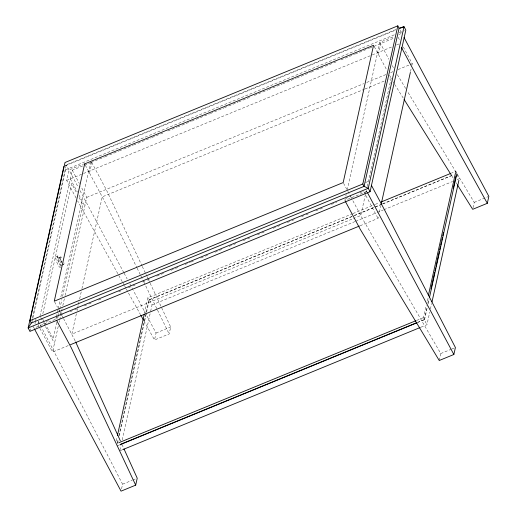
<?xml version="1.0" encoding="UTF-8"?>
<svg xmlns="http://www.w3.org/2000/svg" width="517" height="517" viewBox="0 0 517 517"><rect width="100%" height="100%" fill="white"/><g stroke="black" fill="none" stroke-linecap="round" stroke-linejoin="round"><path stroke-width="0.39" stroke-dasharray="2.58 1.94" d="M32.325 318.298L66.273 164.884L396.093 29.456M29.96 331.352L30.658 328.198M32.054 321.891L65.724 169.744L64.631 167.708M34.994 323.642L35.324 322.156M35.486 321.406L35.983 319.176M76.089 198.011L66.687 180.407L68.994 169.983L83.625 163.973M38.206 324.146L38.846 321.251M39.971 316.184L72.27 170.216L90.184 162.861M42.814 313.754L71.63 183.529L76.878 193.352M55.946 319.099L56.275 317.612M56.443 316.869L57.264 313.14M57.432 312.397L57.923 310.161M58.253 308.675L60.166 300.047M60.857 296.907L90.772 161.718M89.538 173.098L91.845 162.668M56.838 322.259L53.193 338.738L46.446 326.098M57.704 318.336L58.053 316.772M58.227 315.984L58.919 312.85M59.093 312.061L59.617 309.709M59.785 308.927L61.872 299.511M62.563 296.37L82.875 204.583L78.377 196.163M68.231 345.608L52.553 352.045L58.298 326.098M59.164 322.175L59.513 320.605M59.688 319.823L60.554 315.9M60.728 315.118L61.42 311.977M61.594 311.195L62.118 308.843M62.809 305.702L64.373 298.645M65.064 295.504L86.778 197.391L80.826 186.243M76.367 313.754L71.857 334.15L354.798 217.967M77.065 310.614L77.408 309.05M77.582 308.261L78.28 305.127M78.455 304.339L78.972 301.986M79.67 298.852L81.227 291.788M81.925 288.654L102.23 196.874L364.272 89.273M116.235 440.917L117.107 436.981M144.437 313.483L147.914 297.747L352.213 213.857M117.32 442.959L118.193 439.03M118.891 435.889L145.665 314.892M146.356 311.745L149.006 299.789L147.914 297.747M117.553 443.424L118.244 440.284M119.291 435.572L146.382 313.153M146.55 312.365L149.329 299.808L152.05 304.907L150.486 311.971M119.925 450.087L120.965 445.376M122.186 439.883L150.318 312.753M121.573 488.83L122.594 484.196L41.573 327.545M150.15 283.232L170.681 327.015L169.143 333.963L154.512 339.973L156.05 333.019L133.237 290.302M345.194 198.974L344.865 200.46L366.805 191.452L367.135 189.965M345.854 195.995L346.183 194.508M347.172 190.036L379.853 42.336L394.484 36.326M378.45 54.459L380.758 44.029M365.461 194.334L360.769 215.511L355.547 217.657M365.635 193.545L366.327 190.411M367.193 186.488L391.149 78.235L388.907 79.153M360.123 225.748L378.043 218.387L378.56 216.035M379.433 212.112L380.822 205.831M410.524 71.585L411.222 68.444M411.92 65.304L412.262 63.733L403.338 47.015M417.484 322.563L424.56 319.655L423.475 317.619L426.26 305.03M427.126 301.101L427.998 297.165M455.503 172.878L455.852 171.301L451.373 173.143M424.192 319.803L427.184 306.29M427.882 303.149L428.923 298.445M456.53 173.667L456.938 173.344L455.852 171.301M424.56 319.655L427.171 307.854M428.044 303.925L429.084 299.201M420.987 327.177L426.952 324.728L429.73 312.171M430.428 309.03L431.643 303.537M439.23 360.498L440.768 353.55L362.585 218.911L352.807 200.602M473.029 207.776L474.225 202.367L407.318 91.225M65.09 165.614L66.273 164.884L78.119 187.07M65.4 165.737L395.822 30.057M65.724 169.744L394.652 34.678M399.124 32.842L404.346 30.697M398.872 34.523L401.063 33.624M90.934 162.551L94.663 161.02M95.412 160.716L104.369 157.032M105.113 156.729L108.848 155.197M109.591 154.887L118.555 151.21M119.298 150.906L123.033 149.374M123.776 149.064L132.74 145.387M133.483 145.077L137.218 143.545M137.961 143.241L151.397 137.722M152.147 137.419L164.089 132.514M167.825 130.975L176.782 127.298M177.531 126.995L181.26 125.463M182.01 125.153L190.967 121.476M191.71 121.172L195.445 119.634M196.189 119.33L209.631 113.811M210.374 113.507L223.816 107.988M224.559 107.678L237.994 102.166M238.744 101.855L250.687 96.95M254.422 95.419L267.858 89.9M268.607 89.596L282.043 84.077M282.793 83.773L296.228 78.254M296.971 77.944L310.413 72.425M311.156 72.121L313.399 71.204M316.385 69.976L324.592 66.603M325.342 66.299L337.284 61.394M341.02 59.862L354.455 54.343M355.205 54.033L368.64 48.52M369.39 48.21L373.119 46.679M373.869 46.368L394.025 38.096M66.687 180.407L82.778 173.802M83.508 173.499L371.574 55.209M372.324 54.905L392.177 46.75M396.565 44.953L399.492 43.751M86.778 197.391L363.742 83.664M366.727 82.436L386.134 74.467M390.613 72.626L392.855 71.708M398.077 69.562L412.262 63.733M365.021 88.963L384.428 80.995M56.094 256.6L57.536 256.005M58.363 257.867L60.528 256.975M61.626 265.234L63.791 264.342M365.454 182.527L369.112 181.028M46.259 321.503L48.495 320.579M55.965 317.516L59.694 315.984M60.444 315.674L62.68 314.756M70.144 311.693L73.879 310.155M74.622 309.851L76.865 308.933M84.329 305.864L88.064 304.332M88.808 304.028L91.05 303.104M98.514 300.041L100.757 299.123M118.671 291.762L120.913 290.845M128.378 287.782L132.106 286.25M132.856 285.94L135.092 285.022M142.563 281.952L146.292 280.421M147.041 280.117L149.277 279.199M156.741 276.13L160.477 274.598M161.226 274.294L163.462 273.37M170.927 270.307L174.662 268.775M175.405 268.465L179.141 266.934M185.112 264.484L190.34 262.339M191.083 262.029L193.326 261.111M200.79 258.048L204.525 256.51M205.268 256.206L207.511 255.288M214.975 252.218L218.704 250.687M219.454 250.383L221.69 249.459M229.16 246.396L232.889 244.864M233.639 244.554L235.875 243.636M243.339 240.573L250.06 237.814M257.524 234.744L264.245 231.991M273.202 228.307L276.938 226.776M277.681 226.472L279.923 225.548M287.387 222.484L291.123 220.953M291.866 220.643L294.108 219.725M301.573 216.662L305.301 215.13M306.051 214.82L308.287 213.902M315.758 210.839L322.472 208.08M331.429 204.396L336.657 202.25M345.614 198.573L350.843 196.428M359.8 192.751L363.535 191.219L378.043 218.387M55.216 319.403L34.006 328.114L32.642 325.561M352.956 213.553L374.579 204.674M375.323 204.37L379.051 202.838M149.006 299.789L353.55 215.796M354.3 215.486L381.921 204.144M382.664 203.84L453.583 174.72M148.967 299.963L353.634 215.919M354.378 215.615L381.973 204.286M382.716 203.976L453.551 174.888M152.05 304.907L354.862 221.625M355.612 221.321L376.486 212.745M377.236 212.442L383.2 209.992M383.944 209.682L452.543 181.519M457.015 179.677L459.251 178.759L456.873 174.3M156.05 333.019L170.681 327.015M474.225 202.367L488.119 196.66M117.779 443.147L119.265 442.533M416.76 320.372L423.475 317.619M417.523 322.388L424.231 319.629L426.952 324.728M116.991 445.951L119.233 445.034M119.75 450.876L121.986 449.952M122.594 484.196L132.106 480.293M132.837 479.996L135.764 478.794M440.768 353.55L451.011 349.343M451.742 349.04L454.669 347.844M392.965 81.628L394.245 83.676M394.665 84.361L403.195 98.017M451.793 175.858L453.073 177.906M456.059 182.688L456.912 184.052M397.347 74.655L405.658 88.465M124.377 285.571L77.589 200.829M124.765 286.282L125.941 288.402M126.329 289.106L140.424 314.536M143.946 320.895L154.512 339.973M400.164 30.264L401.25 32.306M398.129 37.256L399.99 40.74M379.853 42.336L388.881 59.235M392.261 65.569L393.392 67.682M374.282 46.646L386.994 70.448M389.579 75.295L391.459 78.817M366.262 190.437L366.986 191.794M343.54 183.244L346.81 189.358M347.922 191.445L350.19 195.697M350.552 196.376L352.458 199.943M91.69 162.377L106.353 189.842L141.936 265.725M85.363 165.285L104.046 200.266L136.772 267.476M72.27 170.216L79.334 183.457M80.019 190.631L123.737 272.504M124.119 273.215L127.156 278.909M129.819 283.891L132.863 289.591M70.344 178.908L77.414 192.143M78.901 194.928L84.853 206.076M54.628 301.883L57.529 307.318M58.628 309.379L59.765 311.505M60.134 312.197L63.164 317.871M63.52 318.53L75.327 341.207M42.698 319.079L44.197 321.891M44.572 322.589L46.071 325.4M40.714 317.574L43.318 322.453M43.686 323.151L45.179 325.936M45.548 326.634L54.479 343.359M38.193 321.206L39.693 324.023M40.074 324.728L41.198 326.841M38.045 324.87L39.531 327.662M39.906 328.353L52.553 352.045M137.121 268.2L140.637 275.425M140.992 276.149L143.455 281.209M143.804 281.933L157.174 309.392M157.53 310.116L169.143 333.963M142.278 266.455L146.725 275.936M147.067 276.666L148.095 278.857M148.437 279.587L149.807 282.508M121.999 444.497L123.653 448.161M63.901 262.707A4.052 1.073 67.7 0 1 63.158 264.245M61.781 262.371A4.052 1.073 67.7 0 1 60.366 257.304A4.052 1.073 67.7 0 1 62.538 258.939M61.355 265.311A4.052 1.073 67.7 0 1 58.654 261.027A4.052 1.073 67.7 0 1 58.867 257.873A4.052 1.073 67.7 0 1 61.529 262.707M60.844 266.307A6.094 1.616 67.7 0 1 57.297 256.503A6.094 1.616 67.7 0 1 61.833 261.835M60.592 267.8A6.094 1.616 67.7 0 1 56.379 260.878A6.094 1.616 67.7 0 1 57.251 256.923A6.094 1.616 67.7 0 1 61.168 265.221"/><path stroke-width="0.78" d="M63.908 166.351L28.151 327.952L29.96 331.352L370.082 191.691L405.839 30.083L404.023 26.684L399.079 28.228L364.084 186.359L31.285 323.015L28.151 327.952L368.266 188.291L404.023 26.684L400.294 28.215M31.285 323.015L30.012 320.637L65.006 162.506L397.806 25.85L399.079 28.228M117.456 435.411L144.262 314.271M34.387 328.825L121.056 491.15L135.687 485.14L137.225 478.193L123.983 448.892M370.082 191.691L368.266 188.291L364.084 186.359L362.818 183.981L397.806 25.85M381.171 204.26L410.356 72.374M428.347 295.588L455.503 172.878M431.004 289.029L434.655 272.543M434.997 270.979L435.695 267.838M436.044 266.268L439.34 251.359M439.689 249.789L440.381 246.648M440.73 245.077L441.428 241.937M441.77 240.373L442.468 237.232M442.817 235.662L443.508 232.521M453.235 188.576L456.013 176.019M429.433 297.63L456.763 174.126M431.992 301.967L458.909 180.33M345.24 201.165L360.278 229.335L439.23 360.498L453.861 354.494L455.399 347.54L384.532 209.896L371.368 185.254M457.338 184.737L472.687 209.32L487.311 203.31L488.849 196.363L404.081 37.592M30.012 320.637L362.818 183.981M381.288 201.921L450.63 173.447M70.474 344.69L359.38 226.052M119.265 442.533L416.017 320.676M120.758 444.245L416.03 323.002M119.976 444.73L416.741 322.867M122.736 449.648L420.243 327.481M404.048 99.387L451.367 175.179M487.311 203.31L414.905 72.619L401.366 47.267M140.811 315.247L143.552 320.191M367.568 192.88L453.861 354.494M56.702 320.508L71.365 347.973L135.687 485.14M75.656 341.944L120.345 440.833M84.639 163.921L54.266 301.204L343.178 182.566L373.558 45.289L84.639 163.921"/></g></svg>
